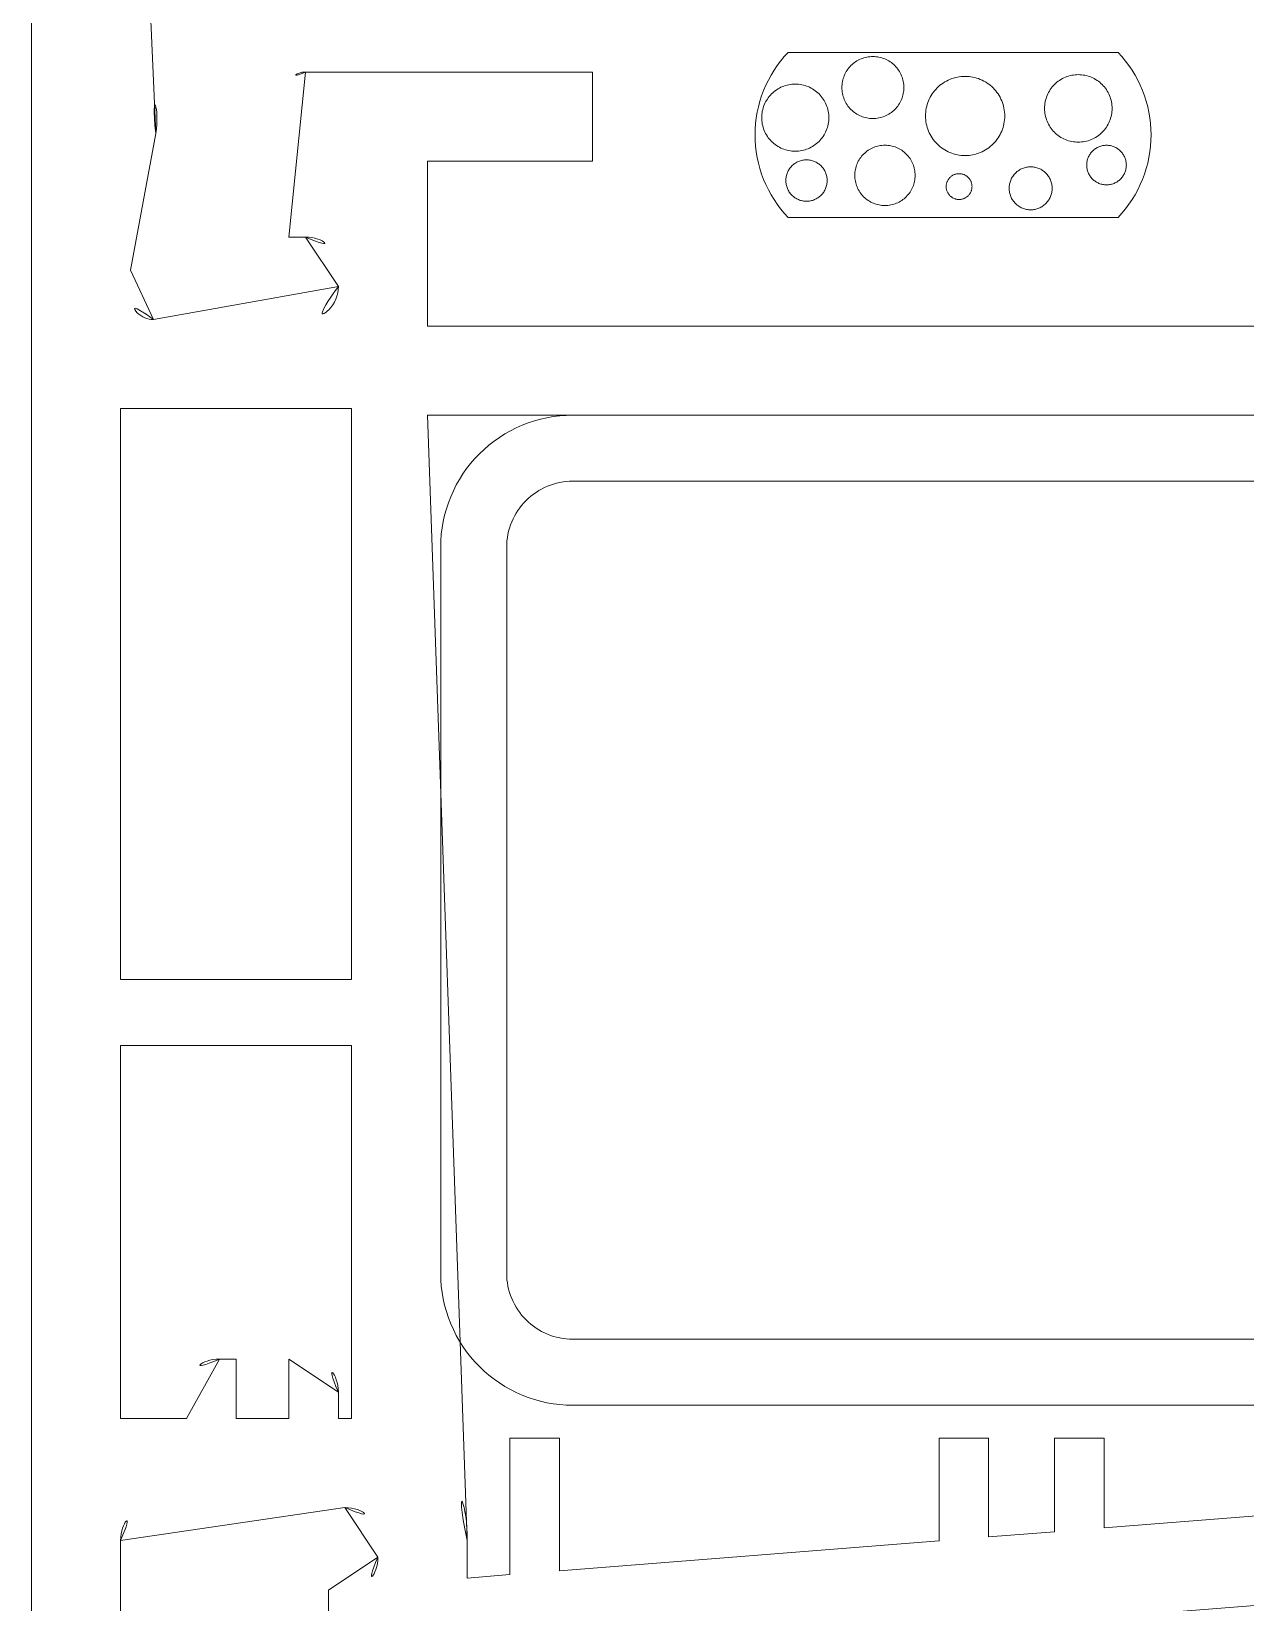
# Model space of a CAD drawing. Header units: metres. Extents: x 1838950 to 1842843, y 5171318 to 5174224.
# Drawn here: x 1841244.85942 to 1841244.89621, y 5171399.40992 to 5171399.45753 of the extents above; entities that cross this region are included whole.
import ezdxf

# ---------------------------------------------------------------- set-up
doc = ezdxf.new("R2010")
doc.units = ezdxf.units.M
doc.header["$LTSCALE"] = 0.0254
doc.layers.add('00 CHAZAL Coupe A.5', color=7, linetype='Continuous', lineweight=18)

# ---------------------------------------------------------------- blocks, each defined once
blk = doc.blocks.new('Groupe-1951-1')
at = {"layer": '00 CHAZAL Coupe A.5', "color": 7, "linetype": 'Continuous', "lineweight": 5, "flags": 128}
for points in [[(1841244.903424611, 5171399.4485965), (1841244.871424611, 5171399.4485965), (1841244.871424611, 5171399.4535965), (1841244.876424611, 5171399.4535965), (1841244.876424611, 5171399.456296499), (1841244.867724611, 5171399.456296499, 0.414213562373095), (1841244.867224611, 5171399.455796499), (1841244.867224611, 5171399.451296499), (1841244.867724611, 5171399.451296499, -0.414213562373095), (1841244.868724611, 5171399.450296499), (1841244.868724611, 5171399.4497965, -0.414213562373095), (1841244.867724611, 5171399.4487965), (1841244.863124611, 5171399.4487965, -0.4142137618908351), (1841244.862424611, 5171399.449496499), (1841244.862424611, 5171399.450296499), (1841244.863191118, 5171399.454432013, 0.2850016816096851), (1841244.862424611, 5171399.4563965), (1841244.862424611, 5171399.4717965, 0.414213562373095)], [(1841244.859424611, 5171399.468796499), (1841244.859424611, 5171399.405796499, 0.414213562373095), (1841244.860424611, 5171399.404796499), (1841244.864424611, 5171399.404796499), (1841244.864424611, 5171399.407496499), (1841244.862124611, 5171399.407496499), (1841244.862124611, 5171399.411796499, -0.414213562373095), (1841244.863124611, 5171399.412796499), (1841244.868924611, 5171399.412796499, -0.414213562373095), (1841244.869924611, 5171399.411796499), (1841244.869924611, 5171399.411296499, -0.414213562373095), (1841244.868924611, 5171399.410296499), (1841244.868424611, 5171399.410296499), (1841244.868424611, 5171399.404796499), (1841244.870924611, 5171399.404796499), (1841244.870662145, 5171399.407796499), (1841244.889098984, 5171399.40924751), (1841244.889424611, 5171399.409573137), (1841244.889702723, 5171399.409295025), (1841244.905846152, 5171399.41056554, -0.4374091770296069)], [(1841244.903592194, 5171399.4130965), (1841244.891924611, 5171399.412178241), (1841244.891924611, 5171399.414896499), (1841244.890424611, 5171399.414896499), (1841244.890424611, 5171399.412060188), (1841244.888424611, 5171399.411902784), (1841244.888424611, 5171399.414896499), (1841244.886924611, 5171399.414896499), (1841244.886924611, 5171399.411784732), (1841244.875424611, 5171399.410879662), (1841244.875424611, 5171399.414896499), (1841244.873924611, 5171399.414896499), (1841244.873924611, 5171399.41076161), (1841244.872624611, 5171399.410659298), (1841244.872624611, 5171399.411296499), (1841244.872624611, 5171399.411796499, 0.2288714514743289), (1841244.871424611, 5171399.414524135), (1841244.871424611, 5171399.4458965), (1841244.907224611, 5171399.4458965)]]:
    blk.add_lwpolyline(points, format="xyb", dxfattribs=at)
at = {"layer": '00 CHAZAL Coupe A.5', "color": 9, "linetype": 'Continuous', "lineweight": 5, "true_color": 0xbbbbbb, "flags": 128}
for points in [[(1841244.882350884, 5171399.456890815), (1841244.892350884, 5171399.456890815), (1841244.892466779, 5171399.456763181), (1841244.892576474, 5171399.456630182), (1841244.892679722, 5171399.456492117), (1841244.892776289, 5171399.456349298), (1841244.892865956, 5171399.456202052), (1841244.89294852, 5171399.456050707), (1841244.893023796, 5171399.455895609), (1841244.893091612, 5171399.455737107), (1841244.893151816, 5171399.455575558), (1841244.89320427, 5171399.455411332), (1841244.893248857, 5171399.455244796), (1841244.893285476, 5171399.45507633), (1841244.893314044, 5171399.454906313), (1841244.893334495, 5171399.454735129), (1841244.893346785, 5171399.454563167), (1841244.893350884, 5171399.454390815), (1841244.893346785, 5171399.454218463), (1841244.893334495, 5171399.454046501), (1841244.893314044, 5171399.453875317), (1841244.893285476, 5171399.453705301), (1841244.893248857, 5171399.453536834), (1841244.89320427, 5171399.453370298), (1841244.893151816, 5171399.453206071), (1841244.893091612, 5171399.453044524), (1841244.893023796, 5171399.452886022), (1841244.89294852, 5171399.452730923), (1841244.892865956, 5171399.452579578), (1841244.892776289, 5171399.452432331), (1841244.892679722, 5171399.452289513), (1841244.892576474, 5171399.452151449), (1841244.892466779, 5171399.452018449), (1841244.892350884, 5171399.451890815), (1841244.882350884, 5171399.451890815), (1841244.882234989, 5171399.452018449), (1841244.882125294, 5171399.452151449), (1841244.882022046, 5171399.452289513), (1841244.88192548, 5171399.452432331), (1841244.881835813, 5171399.452579578), (1841244.881753248, 5171399.452730923), (1841244.881677973, 5171399.452886022), (1841244.881610156, 5171399.453044524), (1841244.881549953, 5171399.453206071), (1841244.881497498, 5171399.453370298), (1841244.881452911, 5171399.453536834), (1841244.881416292, 5171399.453705301), (1841244.881387725, 5171399.453875317), (1841244.881367273, 5171399.454046501), (1841244.881354984, 5171399.454218463), (1841244.881350884, 5171399.454390815), (1841244.881354984, 5171399.454563167), (1841244.881367273, 5171399.454735129), (1841244.881387725, 5171399.454906313), (1841244.881416292, 5171399.45507633), (1841244.881452911, 5171399.455244796), (1841244.881497498, 5171399.455411332), (1841244.881549953, 5171399.455575558), (1841244.881610156, 5171399.455737107), (1841244.881677973, 5171399.455895609), (1841244.881753248, 5171399.456050707), (1841244.881835813, 5171399.456202052), (1841244.88192548, 5171399.456349298), (1841244.882022046, 5171399.456492117), (1841244.882125294, 5171399.456630182), (1841244.882234989, 5171399.456763181), (1841244.882350884, 5171399.456890815)], [(1841244.885859944, 5171399.455826489), (1841244.885858812, 5171399.455872596), (1841244.885855419, 5171399.455918591), (1841244.885849774, 5171399.455964366), (1841244.885841889, 5171399.456009808), (1841244.885831784, 5171399.456054808), (1841244.885819483, 5171399.456099259), (1841244.885805015, 5171399.456143051), (1841244.885788417, 5171399.456186082), (1841244.885769726, 5171399.456228246), (1841244.88574899, 5171399.456269441), (1841244.885726257, 5171399.456309571), (1841244.885701583, 5171399.456348537), (1841244.885675026, 5171399.456386245), (1841244.885646651, 5171399.456422604), (1841244.885616526, 5171399.456457526), (1841244.885584724, 5171399.456490929), (1841244.885551321, 5171399.456522732), (1841244.885516398, 5171399.456552857), (1841244.885480039, 5171399.456581232), (1841244.885442331, 5171399.456607788), (1841244.885403365, 5171399.456632463), (1841244.885363236, 5171399.456655196), (1841244.88532204, 5171399.456675932), (1841244.885279876, 5171399.456694622), (1841244.885236846, 5171399.456711221), (1841244.885193052, 5171399.456725688), (1841244.885148602, 5171399.45673799), (1841244.885103602, 5171399.456748094), (1841244.88505816, 5171399.45675598), (1841244.885012386, 5171399.456761626), (1841244.88496639, 5171399.456765017), (1841244.884920283, 5171399.45676615), (1841244.884874176, 5171399.456765017), (1841244.88482818, 5171399.456761626), (1841244.884782406, 5171399.45675598), (1841244.884736964, 5171399.456748094), (1841244.884691964, 5171399.45673799), (1841244.884647514, 5171399.456725688), (1841244.884603721, 5171399.456711221), (1841244.884560691, 5171399.456694622), (1841244.884518526, 5171399.456675932), (1841244.88447733, 5171399.456655196), (1841244.884437201, 5171399.456632463), (1841244.884398236, 5171399.456607788), (1841244.884360528, 5171399.456581232), (1841244.884324169, 5171399.456552857), (1841244.884289246, 5171399.456522732), (1841244.884255843, 5171399.456490929), (1841244.88422404, 5171399.456457526), (1841244.884193916, 5171399.456422604), (1841244.884165541, 5171399.456386245), (1841244.884138984, 5171399.456348537), (1841244.884114309, 5171399.456309571), (1841244.884091576, 5171399.456269441), (1841244.88407084, 5171399.456228246), (1841244.88405215, 5171399.456186082), (1841244.884035551, 5171399.456143051), (1841244.884021084, 5171399.456099259), (1841244.884008783, 5171399.456054808), (1841244.883998678, 5171399.456009808), (1841244.883990793, 5171399.455964366), (1841244.883985147, 5171399.455918591), (1841244.883981754, 5171399.455872596), (1841244.883980623, 5171399.455826489), (1841244.883981754, 5171399.455780382), (1841244.883985147, 5171399.455734386), (1841244.883990793, 5171399.455688612), (1841244.883998678, 5171399.455643171), (1841244.884008783, 5171399.45559817), (1841244.884021084, 5171399.45555372), (1841244.884035551, 5171399.455509927), (1841244.88405215, 5171399.455466896), (1841244.88407084, 5171399.455424733), (1841244.884091576, 5171399.455383536), (1841244.884114309, 5171399.455343407), (1841244.884138984, 5171399.455304441), (1841244.884165541, 5171399.455266735), (1841244.884193916, 5171399.455230374), (1841244.88422404, 5171399.455195452), (1841244.884255843, 5171399.455162048), (1841244.884289246, 5171399.455130246), (1841244.884324169, 5171399.455100122), (1841244.884360528, 5171399.455071746), (1841244.884398236, 5171399.45504519), (1841244.884437201, 5171399.455020515), (1841244.88447733, 5171399.454997782), (1841244.884518526, 5171399.454977046), (1841244.884560691, 5171399.454958356), (1841244.884603721, 5171399.454941757), (1841244.884647514, 5171399.45492729), (1841244.884691964, 5171399.454914989), (1841244.884736964, 5171399.454904883), (1841244.884782406, 5171399.454896999), (1841244.88482818, 5171399.454891353), (1841244.884874176, 5171399.45488796), (1841244.884920283, 5171399.454886829), (1841244.88496639, 5171399.45488796), (1841244.885012386, 5171399.454891353), (1841244.88505816, 5171399.454896999), (1841244.885103602, 5171399.454904883), (1841244.885148602, 5171399.454914989), (1841244.885193052, 5171399.45492729), (1841244.885236846, 5171399.454941757), (1841244.885279876, 5171399.454958356), (1841244.88532204, 5171399.454977046), (1841244.885363236, 5171399.454997782), (1841244.885403365, 5171399.455020515), (1841244.885442331, 5171399.45504519), (1841244.885480039, 5171399.455071746), (1841244.885516398, 5171399.455100122), (1841244.885551321, 5171399.455130246), (1841244.885584724, 5171399.455162048), (1841244.885616526, 5171399.455195452), (1841244.885646651, 5171399.455230374), (1841244.885675026, 5171399.455266735), (1841244.885701583, 5171399.455304441), (1841244.885726257, 5171399.455343407), (1841244.88574899, 5171399.455383536), (1841244.885769726, 5171399.455424733), (1841244.885788417, 5171399.455466896), (1841244.885805015, 5171399.455509927), (1841244.885819483, 5171399.45555372), (1841244.885831784, 5171399.45559817), (1841244.885841889, 5171399.455643171), (1841244.885849774, 5171399.455688612), (1841244.885855419, 5171399.455734386), (1841244.885858812, 5171399.455780382), (1841244.885859944, 5171399.455826489)], [(1841244.88891632, 5171399.45496512), (1841244.888914874, 5171399.455024036), (1841244.888910539, 5171399.455082809), (1841244.888903324, 5171399.455141298), (1841244.888893249, 5171399.455199364), (1841244.888880337, 5171399.455256864), (1841244.888864618, 5171399.455313662), (1841244.888846132, 5171399.455369622), (1841244.888824922, 5171399.455424605), (1841244.888801041, 5171399.455478482), (1841244.888774544, 5171399.455531123), (1841244.888745496, 5171399.455582399), (1841244.888713967, 5171399.455632189), (1841244.888680032, 5171399.455680372), (1841244.888643775, 5171399.455726831), (1841244.888605282, 5171399.455771456), (1841244.888564645, 5171399.455814138), (1841244.888521963, 5171399.455854775), (1841244.888477338, 5171399.455893269), (1841244.888430879, 5171399.455929525), (1841244.888382696, 5171399.45596346), (1841244.888332906, 5171399.45599499), (1841244.88828163, 5171399.456024038), (1841244.888228989, 5171399.456050534), (1841244.888175112, 5171399.456074416), (1841244.888120128, 5171399.456095626), (1841244.888064169, 5171399.456114111), (1841244.888007371, 5171399.45612983), (1841244.88794987, 5171399.456142742), (1841244.887891805, 5171399.456152818), (1841244.887833315, 5171399.456160031), (1841244.887774542, 5171399.456164367), (1841244.887715627, 5171399.456165814), (1841244.887656711, 5171399.456164367), (1841244.887597938, 5171399.456160031), (1841244.887539448, 5171399.456152818), (1841244.887481383, 5171399.456142742), (1841244.887423882, 5171399.45612983), (1841244.887367084, 5171399.456114111), (1841244.887311125, 5171399.456095626), (1841244.887256141, 5171399.456074416), (1841244.887202264, 5171399.456050534), (1841244.887149624, 5171399.456024038), (1841244.887098347, 5171399.45599499), (1841244.887048557, 5171399.45596346), (1841244.887000374, 5171399.455929525), (1841244.886953915, 5171399.455893269), (1841244.88690929, 5171399.455854775), (1841244.886866608, 5171399.455814138), (1841244.886825972, 5171399.455771456), (1841244.886787478, 5171399.455726831), (1841244.886751221, 5171399.455680372), (1841244.886717287, 5171399.455632189), (1841244.886685758, 5171399.455582399), (1841244.88665671, 5171399.455531123), (1841244.886630213, 5171399.455478482), (1841244.886606331, 5171399.455424605), (1841244.886585121, 5171399.455369622), (1841244.886566635, 5171399.455313662), (1841244.886550916, 5171399.455256864), (1841244.886538004, 5171399.455199364), (1841244.886527929, 5171399.455141298), (1841244.886520715, 5171399.455082809), (1841244.88651638, 5171399.455024036), (1841244.886514933, 5171399.45496512), (1841244.88651638, 5171399.454906204), (1841244.886520715, 5171399.454847431), (1841244.886527929, 5171399.454788941), (1841244.886538004, 5171399.454730876), (1841244.886550916, 5171399.454673375), (1841244.886566635, 5171399.454616577), (1841244.886585121, 5171399.454560619), (1841244.886606331, 5171399.454505634), (1841244.886630213, 5171399.454451757), (1841244.88665671, 5171399.454399116), (1841244.886685758, 5171399.454347841), (1841244.886717287, 5171399.45429805), (1841244.886751221, 5171399.454249867), (1841244.886787478, 5171399.454203408), (1841244.886825972, 5171399.454158784), (1841244.886866608, 5171399.454116101), (1841244.88690929, 5171399.454075465), (1841244.886953915, 5171399.454036972), (1841244.887000374, 5171399.454000714), (1841244.887048557, 5171399.45396678), (1841244.887098347, 5171399.453935252), (1841244.887149624, 5171399.453906204), (1841244.887202264, 5171399.453879706), (1841244.887256141, 5171399.453855824), (1841244.887311125, 5171399.453834614), (1841244.887367084, 5171399.453816128), (1841244.887423882, 5171399.453800409), (1841244.887481383, 5171399.453787497), (1841244.887539448, 5171399.453777422), (1841244.887597938, 5171399.453770208), (1841244.887656711, 5171399.453765873), (1841244.887715627, 5171399.453764427), (1841244.887774542, 5171399.453765873), (1841244.887833315, 5171399.453770208), (1841244.887891805, 5171399.453777422), (1841244.88794987, 5171399.453787497), (1841244.888007371, 5171399.453800409), (1841244.888064169, 5171399.453816128), (1841244.888120128, 5171399.453834614), (1841244.888175112, 5171399.453855824), (1841244.888228989, 5171399.453879706), (1841244.88828163, 5171399.453906204), (1841244.888332906, 5171399.453935252), (1841244.888382696, 5171399.45396678), (1841244.888430879, 5171399.454000714), (1841244.888477338, 5171399.454036972), (1841244.888521963, 5171399.454075465), (1841244.888564645, 5171399.454116101), (1841244.888605282, 5171399.454158784), (1841244.888643775, 5171399.454203408), (1841244.888680032, 5171399.454249867), (1841244.888713967, 5171399.45429805), (1841244.888745496, 5171399.454347841), (1841244.888774544, 5171399.454399116), (1841244.888801041, 5171399.454451757), (1841244.888824922, 5171399.454505634), (1841244.888846132, 5171399.454560619), (1841244.888864618, 5171399.454616577), (1841244.888880337, 5171399.454673375), (1841244.888893249, 5171399.454730876), (1841244.888903324, 5171399.454788941), (1841244.888910539, 5171399.454847431), (1841244.888914874, 5171399.454906204), (1841244.88891632, 5171399.45496512)], [(1841244.892167913, 5171399.455194212), (1841244.892166681, 5171399.455244389), (1841244.892162988, 5171399.455294446), (1841244.892156844, 5171399.455344261), (1841244.892148264, 5171399.455393713), (1841244.892137267, 5171399.455442685), (1841244.89212388, 5171399.455491059), (1841244.892108135, 5171399.455538717), (1841244.892090072, 5171399.455585546), (1841244.892069732, 5171399.455631431), (1841244.892047165, 5171399.455676265), (1841244.892022426, 5171399.455719936), (1841244.891995573, 5171399.455762341), (1841244.891966672, 5171399.455803377), (1841244.891935793, 5171399.455842945), (1841244.891903009, 5171399.455880951), (1841244.891868399, 5171399.455917303), (1841244.891832048, 5171399.455951911), (1841244.891794043, 5171399.455984696), (1841244.891754474, 5171399.456015575), (1841244.891713438, 5171399.456044476), (1841244.891671033, 5171399.456071328), (1841244.891627362, 5171399.456096067), (1841244.89158253, 5171399.456118634), (1841244.891536643, 5171399.456138974), (1841244.891489815, 5171399.456157038), (1841244.891442157, 5171399.456172782), (1841244.891393783, 5171399.456186169), (1841244.89134481, 5171399.456197166), (1841244.891295358, 5171399.456205747), (1841244.891245543, 5171399.456211891), (1841244.891195487, 5171399.456215583), (1841244.891145311, 5171399.456216815), (1841244.891095134, 5171399.456215583), (1841244.891045078, 5171399.456211891), (1841244.890995264, 5171399.456205747), (1841244.890945811, 5171399.456197166), (1841244.890896839, 5171399.456186169), (1841244.890848465, 5171399.456172782), (1841244.890800807, 5171399.456157038), (1841244.890753978, 5171399.456138974), (1841244.890708092, 5171399.456118634), (1841244.89066326, 5171399.456096067), (1841244.890619588, 5171399.456071328), (1841244.890577184, 5171399.456044476), (1841244.890536148, 5171399.456015575), (1841244.890496579, 5171399.455984696), (1841244.890458574, 5171399.455951911), (1841244.890422222, 5171399.455917303), (1841244.890387613, 5171399.455880951), (1841244.890354829, 5171399.455842945), (1841244.890323949, 5171399.455803377), (1841244.890295048, 5171399.455762341), (1841244.890268196, 5171399.455719936), (1841244.890243457, 5171399.455676265), (1841244.89022089, 5171399.455631431), (1841244.89020055, 5171399.455585546), (1841244.890182486, 5171399.455538717), (1841244.890166742, 5171399.455491059), (1841244.890153355, 5171399.455442685), (1841244.890142358, 5171399.455393713), (1841244.890133777, 5171399.455344261), (1841244.890127633, 5171399.455294446), (1841244.890123941, 5171399.455244389), (1841244.890122709, 5171399.455194212), (1841244.890123941, 5171399.455144037), (1841244.890127633, 5171399.455093981), (1841244.890133777, 5171399.455044166), (1841244.890142358, 5171399.454994714), (1841244.890153355, 5171399.454945741), (1841244.890166742, 5171399.454897367), (1841244.890182486, 5171399.45484971), (1841244.89020055, 5171399.45480288), (1841244.89022089, 5171399.454756994), (1841244.890243457, 5171399.454712162), (1841244.890268196, 5171399.45466849), (1841244.890295048, 5171399.454626086), (1841244.890323949, 5171399.454585049), (1841244.890354829, 5171399.454545482), (1841244.890387613, 5171399.454507476), (1841244.890422222, 5171399.454471124), (1841244.890458574, 5171399.454436515), (1841244.890496579, 5171399.454403731), (1841244.890536148, 5171399.454372851), (1841244.890577184, 5171399.454343951), (1841244.890619588, 5171399.454317098), (1841244.89066326, 5171399.45429236), (1841244.890708092, 5171399.454269793), (1841244.890753978, 5171399.454249453), (1841244.890800807, 5171399.454231389), (1841244.890848465, 5171399.454215644), (1841244.890896839, 5171399.454202257), (1841244.890945811, 5171399.45419126), (1841244.890995264, 5171399.454182679), (1841244.891045078, 5171399.454176536), (1841244.891095134, 5171399.454172843), (1841244.891145311, 5171399.454171612), (1841244.891195487, 5171399.454172843), (1841244.891245543, 5171399.454176536), (1841244.891295358, 5171399.454182679), (1841244.89134481, 5171399.45419126), (1841244.891393783, 5171399.454202257), (1841244.891442157, 5171399.454215644), (1841244.891489815, 5171399.454231389), (1841244.891536643, 5171399.454249453), (1841244.89158253, 5171399.454269793), (1841244.891627362, 5171399.45429236), (1841244.891671033, 5171399.454317098), (1841244.891713438, 5171399.454343951), (1841244.891754474, 5171399.454372851), (1841244.891794043, 5171399.454403731), (1841244.891832048, 5171399.454436515), (1841244.891868399, 5171399.454471124), (1841244.891903009, 5171399.454507476), (1841244.891935793, 5171399.454545482), (1841244.891966672, 5171399.454585049), (1841244.891995573, 5171399.454626086), (1841244.892022426, 5171399.45466849), (1841244.892047165, 5171399.454712162), (1841244.892069732, 5171399.454756994), (1841244.892090072, 5171399.45480288), (1841244.892108135, 5171399.45484971), (1841244.89212388, 5171399.454897367), (1841244.892137267, 5171399.454945741), (1841244.892148264, 5171399.454994714), (1841244.892156844, 5171399.455044166), (1841244.892162988, 5171399.455093981), (1841244.892166681, 5171399.455144037), (1841244.892167913, 5171399.455194212)], [(1841244.883587072, 5171399.454912926), (1841244.883585846, 5171399.454962876), (1841244.88358217, 5171399.455012704), (1841244.883576054, 5171399.455062293), (1841244.883567512, 5171399.455111521), (1841244.883556564, 5171399.455160272), (1841244.883543238, 5171399.455208427), (1841244.883527565, 5171399.45525587), (1841244.883509583, 5171399.455302486), (1841244.883489335, 5171399.455348165), (1841244.883466871, 5171399.455392795), (1841244.883442243, 5171399.455436268), (1841244.883415512, 5171399.45547848), (1841244.883386742, 5171399.455519331), (1841244.883356003, 5171399.455558721), (1841244.883323367, 5171399.455596554), (1841244.883288914, 5171399.455632741), (1841244.883252728, 5171399.455667193), (1841244.883214894, 5171399.455699829), (1841244.883175505, 5171399.455730569), (1841244.883134654, 5171399.455759338), (1841244.883092442, 5171399.45578607), (1841244.883048968, 5171399.455810698), (1841244.883004338, 5171399.455833161), (1841244.88295866, 5171399.45585341), (1841244.882912044, 5171399.455871391), (1841244.882864601, 5171399.455887065), (1841244.882816446, 5171399.455900391), (1841244.882767696, 5171399.455911337), (1841244.882718467, 5171399.455919879), (1841244.882668878, 5171399.455925995), (1841244.882619049, 5171399.455929672), (1841244.882569099, 5171399.455930898), (1841244.882519149, 5171399.455929672), (1841244.88246932, 5171399.455925995), (1841244.882419732, 5171399.455919879), (1841244.882370502, 5171399.455911337), (1841244.882321752, 5171399.455900391), (1841244.882273597, 5171399.455887065), (1841244.882226155, 5171399.455871391), (1841244.882179538, 5171399.45585341), (1841244.88213386, 5171399.455833161), (1841244.88208923, 5171399.455810698), (1841244.882045757, 5171399.45578607), (1841244.882003544, 5171399.455759338), (1841244.881962694, 5171399.455730569), (1841244.881923304, 5171399.455699829), (1841244.88188547, 5171399.455667193), (1841244.881849284, 5171399.455632741), (1841244.881814831, 5171399.455596554), (1841244.881782196, 5171399.455558721), (1841244.881751456, 5171399.455519331), (1841244.881722686, 5171399.45547848), (1841244.881695955, 5171399.455436268), (1841244.881671327, 5171399.455392795), (1841244.881648863, 5171399.455348165), (1841244.881628615, 5171399.455302486), (1841244.881610633, 5171399.45525587), (1841244.88159496, 5171399.455208427), (1841244.881581634, 5171399.455160272), (1841244.881570687, 5171399.455111521), (1841244.881562144, 5171399.455062293), (1841244.881556028, 5171399.455012704), (1841244.881552353, 5171399.454962876), (1841244.881551126, 5171399.454912926), (1841244.881552353, 5171399.454862976), (1841244.881556028, 5171399.454813147), (1841244.881562144, 5171399.454763558), (1841244.881570687, 5171399.454714329), (1841244.881581634, 5171399.454665578), (1841244.88159496, 5171399.454617424), (1841244.881610633, 5171399.454569981), (1841244.881628615, 5171399.454523364), (1841244.881648863, 5171399.454477686), (1841244.881671327, 5171399.454433057), (1841244.881695955, 5171399.454389582), (1841244.881722686, 5171399.45434737), (1841244.881751456, 5171399.45430652), (1841244.881782196, 5171399.454267131), (1841244.881814831, 5171399.454229297), (1841244.881849284, 5171399.454193111), (1841244.88188547, 5171399.454158657), (1841244.881923304, 5171399.454126023), (1841244.881962694, 5171399.454095283), (1841244.882003544, 5171399.454066512), (1841244.882045757, 5171399.454039781), (1841244.88208923, 5171399.454015153), (1841244.88213386, 5171399.453992689), (1841244.882179538, 5171399.453972442), (1841244.882226155, 5171399.453954459), (1841244.882273597, 5171399.453938787), (1841244.882321752, 5171399.45392546), (1841244.882370502, 5171399.453914513), (1841244.882419732, 5171399.453905971), (1841244.88246932, 5171399.453899855), (1841244.882519149, 5171399.453896179), (1841244.882569099, 5171399.453894952), (1841244.882619049, 5171399.453896179), (1841244.882668878, 5171399.453899855), (1841244.882718467, 5171399.453905971), (1841244.882767696, 5171399.453914513), (1841244.882816446, 5171399.45392546), (1841244.882864601, 5171399.453938787), (1841244.882912044, 5171399.453954459), (1841244.88295866, 5171399.453972442), (1841244.883004338, 5171399.453992689), (1841244.883048968, 5171399.454015153), (1841244.883092442, 5171399.454039781), (1841244.883134654, 5171399.454066512), (1841244.883175505, 5171399.454095283), (1841244.883214894, 5171399.454126023), (1841244.883252728, 5171399.454158657), (1841244.883288914, 5171399.454193111), (1841244.883323367, 5171399.454229297), (1841244.883356003, 5171399.454267131), (1841244.883386742, 5171399.45430652), (1841244.883415512, 5171399.45434737), (1841244.883442243, 5171399.454389582), (1841244.883466871, 5171399.454433057), (1841244.883489335, 5171399.454477686), (1841244.883509583, 5171399.454523364), (1841244.883527565, 5171399.454569981), (1841244.883543238, 5171399.454617424), (1841244.883556564, 5171399.454665578), (1841244.883567512, 5171399.454714329), (1841244.883576054, 5171399.454763558), (1841244.88358217, 5171399.454813147), (1841244.883585846, 5171399.454862976), (1841244.883587072, 5171399.454912926)], [(1841244.884371678, 5171399.45316409), (1841244.88437278, 5171399.453119225), (1841244.884376081, 5171399.453074466), (1841244.884381575, 5171399.453029925), (1841244.884389248, 5171399.452985708), (1841244.88439908, 5171399.45294192), (1841244.88441105, 5171399.452898666), (1841244.884425128, 5171399.452856053), (1841244.88444128, 5171399.45281418), (1841244.884459466, 5171399.452773151), (1841244.884479644, 5171399.452733065), (1841244.884501765, 5171399.452694017), (1841244.884525775, 5171399.452656101), (1841244.884551617, 5171399.452619407), (1841244.884579228, 5171399.452584027), (1841244.884608542, 5171399.452550045), (1841244.884639488, 5171399.452517542), (1841244.884671991, 5171399.452486596), (1841244.884705974, 5171399.452457282), (1841244.884741354, 5171399.452429671), (1841244.884778046, 5171399.452403829), (1841244.884815962, 5171399.452379819), (1841244.884855011, 5171399.452357698), (1841244.884895098, 5171399.45233752), (1841244.884936126, 5171399.452319334), (1841244.884977998, 5171399.452303181), (1841244.885020612, 5171399.452289104), (1841244.885063865, 5171399.452277135), (1841244.885107654, 5171399.452267301), (1841244.885151872, 5171399.452259629), (1841244.885196413, 5171399.452254135), (1841244.88524117, 5171399.452250834), (1841244.885286036, 5171399.452249732), (1841244.885330901, 5171399.452250834), (1841244.885375659, 5171399.452254135), (1841244.8854202, 5171399.452259629), (1841244.885464418, 5171399.452267301), (1841244.885508207, 5171399.452277135), (1841244.88555146, 5171399.452289104), (1841244.885594073, 5171399.452303181), (1841244.885635945, 5171399.452319334), (1841244.885676974, 5171399.45233752), (1841244.885717061, 5171399.452357698), (1841244.885756109, 5171399.452379819), (1841244.885794026, 5171399.452403829), (1841244.885830718, 5171399.452429671), (1841244.885866098, 5171399.452457282), (1841244.885900081, 5171399.452486596), (1841244.885932584, 5171399.452517542), (1841244.88596353, 5171399.452550045), (1841244.885992844, 5171399.452584027), (1841244.886020455, 5171399.452619407), (1841244.886046296, 5171399.452656101), (1841244.886070306, 5171399.452694017), (1841244.886092427, 5171399.452733065), (1841244.886112605, 5171399.452773151), (1841244.886130792, 5171399.45281418), (1841244.886146944, 5171399.452856053), (1841244.886161021, 5171399.452898666), (1841244.886172991, 5171399.45294192), (1841244.886182824, 5171399.452985708), (1841244.886190497, 5171399.453029925), (1841244.88619599, 5171399.453074466), (1841244.886199292, 5171399.453119225), (1841244.886200394, 5171399.45316409), (1841244.886199292, 5171399.453208955), (1841244.88619599, 5171399.453253713), (1841244.886190497, 5171399.453298254), (1841244.886182824, 5171399.453342472), (1841244.886172991, 5171399.453386261), (1841244.886161021, 5171399.453429514), (1841244.886146944, 5171399.453472128), (1841244.886130792, 5171399.453513999), (1841244.886112605, 5171399.453555028), (1841244.886092427, 5171399.453595115), (1841244.886070306, 5171399.453634164), (1841244.886046296, 5171399.45367208), (1841244.886020455, 5171399.453708772), (1841244.885992844, 5171399.453744152), (1841244.88596353, 5171399.453778135), (1841244.885932584, 5171399.453810639), (1841244.885900081, 5171399.453841584), (1841244.885866098, 5171399.453870897), (1841244.885830718, 5171399.453898509), (1841244.885794026, 5171399.45392435), (1841244.885756109, 5171399.453948361), (1841244.885717061, 5171399.453970481), (1841244.885676974, 5171399.453990659), (1841244.885635945, 5171399.454008847), (1841244.885594073, 5171399.454024998), (1841244.88555146, 5171399.454039075), (1841244.885508207, 5171399.454051046), (1841244.885464418, 5171399.454060878), (1841244.8854202, 5171399.454068551), (1841244.885375659, 5171399.454074044), (1841244.885330901, 5171399.454077346), (1841244.885286036, 5171399.454078447), (1841244.88524117, 5171399.454077346), (1841244.885196413, 5171399.454074044), (1841244.885151872, 5171399.454068551), (1841244.885107654, 5171399.454060878), (1841244.885063865, 5171399.454051046), (1841244.885020612, 5171399.454039075), (1841244.884977998, 5171399.454024998), (1841244.884936126, 5171399.454008847), (1841244.884895098, 5171399.453990659), (1841244.884855011, 5171399.453970481), (1841244.884815962, 5171399.453948361), (1841244.884778046, 5171399.45392435), (1841244.884741354, 5171399.453898509), (1841244.884705974, 5171399.453870897), (1841244.884671991, 5171399.453841584), (1841244.884639488, 5171399.453810639), (1841244.884608542, 5171399.453778135), (1841244.884579228, 5171399.453744152), (1841244.884551617, 5171399.453708772), (1841244.884525775, 5171399.45367208), (1841244.884501765, 5171399.453634164), (1841244.884479644, 5171399.453595115), (1841244.884459466, 5171399.453555028), (1841244.88444128, 5171399.453513999), (1841244.884425128, 5171399.453472128), (1841244.88441105, 5171399.453429514), (1841244.88439908, 5171399.453386261), (1841244.884389248, 5171399.453342472), (1841244.884381575, 5171399.453298254), (1841244.884376081, 5171399.453253713), (1841244.88437278, 5171399.453208955), (1841244.884371678, 5171399.45316409)], [(1841244.891399683, 5171399.453477317), (1841244.891400406, 5171399.45344786), (1841244.891402574, 5171399.453418473), (1841244.891406181, 5171399.453389229), (1841244.891411218, 5171399.453360197), (1841244.891417674, 5171399.453331446), (1841244.891425533, 5171399.453303048), (1841244.891434776, 5171399.45327507), (1841244.891445381, 5171399.453247578), (1841244.891457322, 5171399.45322064), (1841244.89147057, 5171399.453194319), (1841244.891485094, 5171399.453168682), (1841244.891500858, 5171399.453143788), (1841244.891517825, 5171399.453119697), (1841244.891535953, 5171399.453096467), (1841244.891555199, 5171399.453074155), (1841244.891575517, 5171399.453052814), (1841244.891596858, 5171399.453032496), (1841244.89161917, 5171399.453013251), (1841244.891642399, 5171399.452995122), (1841244.89166649, 5171399.452978156), (1841244.891691385, 5171399.452962391), (1841244.891717023, 5171399.452947867), (1841244.891743343, 5171399.452934619), (1841244.891770281, 5171399.452922678), (1841244.891797772, 5171399.452912074), (1841244.891825751, 5171399.45290283), (1841244.89185415, 5171399.452894972), (1841244.8918829, 5171399.452888516), (1841244.891911932, 5171399.452883478), (1841244.891941176, 5171399.452879871), (1841244.891970563, 5171399.452877704), (1841244.89200002, 5171399.452876979), (1841244.892029477, 5171399.452877704), (1841244.892058863, 5171399.452879871), (1841244.892088107, 5171399.452883478), (1841244.892117139, 5171399.452888516), (1841244.89214589, 5171399.452894972), (1841244.892174288, 5171399.45290283), (1841244.892202267, 5171399.452912074), (1841244.892229758, 5171399.452922678), (1841244.892256696, 5171399.452934619), (1841244.892283016, 5171399.452947867), (1841244.892308654, 5171399.452962391), (1841244.892333549, 5171399.452978156), (1841244.89235764, 5171399.452995122), (1841244.892380869, 5171399.453013251), (1841244.892403181, 5171399.453032496), (1841244.892424522, 5171399.453052814), (1841244.892444839, 5171399.453074155), (1841244.892464086, 5171399.453096467), (1841244.892482214, 5171399.453119697), (1841244.892499181, 5171399.453143788), (1841244.892514945, 5171399.453168682), (1841244.892529469, 5171399.453194319), (1841244.892542718, 5171399.45322064), (1841244.892554658, 5171399.453247578), (1841244.892565263, 5171399.45327507), (1841244.892574506, 5171399.453303048), (1841244.892582365, 5171399.453331446), (1841244.892588821, 5171399.453360197), (1841244.892593859, 5171399.453389229), (1841244.892597465, 5171399.453418473), (1841244.892599633, 5171399.45344786), (1841244.892600356, 5171399.453477317), (1841244.892599633, 5171399.453506774), (1841244.892597465, 5171399.45353616), (1841244.892593859, 5171399.453565405), (1841244.892588821, 5171399.453594437), (1841244.892582365, 5171399.453623187), (1841244.892574506, 5171399.453651586), (1841244.892565263, 5171399.453679564), (1841244.892554658, 5171399.453707056), (1841244.892542718, 5171399.453733994), (1841244.892529469, 5171399.453760314), (1841244.892514945, 5171399.453785951), (1841244.892499181, 5171399.453810846), (1841244.892482214, 5171399.453834937), (1841244.892464086, 5171399.453858167), (1841244.892444839, 5171399.453880478), (1841244.892424522, 5171399.453901819), (1841244.892403181, 5171399.453922138), (1841244.892380869, 5171399.453941383), (1841244.89235764, 5171399.453959512), (1841244.892333549, 5171399.453976478), (1841244.892308654, 5171399.453992243), (1841244.892283016, 5171399.454006766), (1841244.892256696, 5171399.454020015), (1841244.892229758, 5171399.454031955), (1841244.892202267, 5171399.45404256), (1841244.892174288, 5171399.454051804), (1841244.89214589, 5171399.454059662), (1841244.892117139, 5171399.454066118), (1841244.892088107, 5171399.454071156), (1841244.892058863, 5171399.454074763), (1841244.892029477, 5171399.45407693), (1841244.89200002, 5171399.454077654), (1841244.891970563, 5171399.45407693), (1841244.891941176, 5171399.454074763), (1841244.891911932, 5171399.454071156), (1841244.8918829, 5171399.454066118), (1841244.89185415, 5171399.454059662), (1841244.891825751, 5171399.454051804), (1841244.891797772, 5171399.45404256), (1841244.891770281, 5171399.454031955), (1841244.891743343, 5171399.454020015), (1841244.891717023, 5171399.454006766), (1841244.891691385, 5171399.453992243), (1841244.89166649, 5171399.453976478), (1841244.891642399, 5171399.453959512), (1841244.89161917, 5171399.453941383), (1841244.891596858, 5171399.453922138), (1841244.891575517, 5171399.453901819), (1841244.891555199, 5171399.453880478), (1841244.891535953, 5171399.453858167), (1841244.891517825, 5171399.453834937), (1841244.891500858, 5171399.453810846), (1841244.891485094, 5171399.453785951), (1841244.89147057, 5171399.453760314), (1841244.891457322, 5171399.453733994), (1841244.891445381, 5171399.453707056), (1841244.891434776, 5171399.453679564), (1841244.891425533, 5171399.453651586), (1841244.891417674, 5171399.453623187), (1841244.891411218, 5171399.453594437), (1841244.891406181, 5171399.453565405), (1841244.891402574, 5171399.45353616), (1841244.891400406, 5171399.453506774), (1841244.891399683, 5171399.453477317)], [(1841244.882282262, 5171399.453007487), (1841244.882283017, 5171399.452976747), (1841244.882285279, 5171399.452946083), (1841244.882289043, 5171399.452915566), (1841244.882294299, 5171399.452885271), (1841244.882301036, 5171399.45285527), (1841244.882309237, 5171399.452825637), (1841244.882318882, 5171399.452796441), (1841244.882329948, 5171399.452767753), (1841244.882342408, 5171399.452739643), (1841244.882356233, 5171399.452712178), (1841244.882371389, 5171399.452685425), (1841244.882387839, 5171399.452659448), (1841244.882405543, 5171399.452634308), (1841244.882424461, 5171399.452610068), (1841244.882444544, 5171399.452586785), (1841244.882465746, 5171399.452564517), (1841244.882488015, 5171399.452543315), (1841244.882511298, 5171399.452523231), (1841244.882535538, 5171399.452504314), (1841244.882560677, 5171399.452486609), (1841244.882586655, 5171399.452470158), (1841244.882613408, 5171399.452455004), (1841244.882640873, 5171399.452441178), (1841244.882668983, 5171399.452428719), (1841244.88269767, 5171399.452417652), (1841244.882726866, 5171399.452408007), (1841244.8827565, 5171399.452399807), (1841244.882786501, 5171399.452393069), (1841244.882816796, 5171399.452387813), (1841244.882847313, 5171399.452384049), (1841244.882877978, 5171399.452381787), (1841244.882908716, 5171399.452381033), (1841244.882939455, 5171399.452381787), (1841244.882970119, 5171399.452384049), (1841244.883000636, 5171399.452387813), (1841244.883030931, 5171399.452393069), (1841244.883060932, 5171399.452399807), (1841244.883090566, 5171399.452408007), (1841244.883119762, 5171399.452417652), (1841244.88314845, 5171399.452428719), (1841244.88317656, 5171399.452441178), (1841244.883204025, 5171399.452455004), (1841244.883230778, 5171399.452470158), (1841244.883256755, 5171399.452486609), (1841244.883281894, 5171399.452504314), (1841244.883306134, 5171399.452523231), (1841244.883329417, 5171399.452543315), (1841244.883351686, 5171399.452564517), (1841244.883372888, 5171399.452586785), (1841244.883392972, 5171399.452610068), (1841244.883411889, 5171399.452634308), (1841244.883429594, 5171399.452659448), (1841244.883446044, 5171399.452685425), (1841244.883461199, 5171399.452712178), (1841244.883475024, 5171399.452739643), (1841244.883487484, 5171399.452767753), (1841244.88349855, 5171399.452796441), (1841244.883508195, 5171399.452825637), (1841244.883516396, 5171399.45285527), (1841244.883523133, 5171399.452885271), (1841244.88352839, 5171399.452915566), (1841244.883532154, 5171399.452946083), (1841244.883534416, 5171399.452976747), (1841244.88353517, 5171399.453007487), (1841244.883534416, 5171399.453038225), (1841244.883532154, 5171399.45306889), (1841244.88352839, 5171399.453099406), (1841244.883523133, 5171399.453129701), (1841244.883516396, 5171399.453159702), (1841244.883508195, 5171399.453189337), (1841244.88349855, 5171399.453218533), (1841244.883487484, 5171399.45324722), (1841244.883475024, 5171399.45327533), (1841244.883461199, 5171399.453302794), (1841244.883446044, 5171399.453329548), (1841244.883429594, 5171399.453355526), (1841244.883411889, 5171399.453380665), (1841244.883392972, 5171399.453404904), (1841244.883372888, 5171399.453428187), (1841244.883351686, 5171399.453450456), (1841244.883329417, 5171399.453471659), (1841244.883306134, 5171399.453491742), (1841244.883281894, 5171399.453510659), (1841244.883256755, 5171399.453528364), (1841244.883230778, 5171399.453544814), (1841244.883204025, 5171399.45355997), (1841244.88317656, 5171399.453573794), (1841244.88314845, 5171399.453586254), (1841244.883119762, 5171399.45359732), (1841244.883090566, 5171399.453606966), (1841244.883060932, 5171399.453615166), (1841244.883030931, 5171399.453621903), (1841244.883000636, 5171399.45362716), (1841244.882970119, 5171399.453630924), (1841244.882939455, 5171399.453633186), (1841244.882908716, 5171399.453633941), (1841244.882877978, 5171399.453633186), (1841244.882847313, 5171399.453630924), (1841244.882816796, 5171399.45362716), (1841244.882786501, 5171399.453621903), (1841244.8827565, 5171399.453615166), (1841244.882726866, 5171399.453606966), (1841244.88269767, 5171399.45359732), (1841244.882668983, 5171399.453586254), (1841244.882640873, 5171399.453573794), (1841244.882613408, 5171399.45355997), (1841244.882586655, 5171399.453544814), (1841244.882560677, 5171399.453528364), (1841244.882535538, 5171399.453510659), (1841244.882511298, 5171399.453491742), (1841244.882488015, 5171399.453471659), (1841244.882465746, 5171399.453450456), (1841244.882444544, 5171399.453428187), (1841244.882424461, 5171399.453404904), (1841244.882405543, 5171399.453380665), (1841244.882387839, 5171399.453355526), (1841244.882371389, 5171399.453329548), (1841244.882356233, 5171399.453302794), (1841244.882342408, 5171399.45327533), (1841244.882329948, 5171399.45324722), (1841244.882318882, 5171399.453218533), (1841244.882309237, 5171399.453189337), (1841244.882301036, 5171399.453159702), (1841244.882294299, 5171399.453129701), (1841244.882289043, 5171399.453099406), (1841244.882285279, 5171399.45306889), (1841244.882283017, 5171399.453038225), (1841244.882282262, 5171399.453007487)], [(1841244.887141208, 5171399.452824765), (1841244.887141679, 5171399.452805554), (1841244.887143093, 5171399.452786391), (1841244.887145445, 5171399.452767318), (1841244.88714873, 5171399.452748384), (1841244.887152941, 5171399.452729634), (1841244.887158066, 5171399.452711114), (1841244.887164094, 5171399.452692867), (1841244.88717101, 5171399.452674938), (1841244.887178798, 5171399.45265737), (1841244.887187438, 5171399.452640206), (1841244.887196909, 5171399.452623485), (1841244.88720719, 5171399.452607249), (1841244.887218256, 5171399.452591538), (1841244.887230078, 5171399.45257639), (1841244.88724263, 5171399.452561839), (1841244.887255881, 5171399.45254792), (1841244.887269798, 5171399.45253467), (1841244.887284349, 5171399.452522118), (1841244.887299499, 5171399.452510295), (1841244.88731521, 5171399.452499229), (1841244.887331445, 5171399.452488949), (1841244.887348166, 5171399.452479477), (1841244.88736533, 5171399.452470836), (1841244.887382898, 5171399.452463049), (1841244.887400828, 5171399.452456133), (1841244.887419074, 5171399.452450106), (1841244.887437595, 5171399.452444981), (1841244.887456345, 5171399.45244077), (1841244.887475278, 5171399.452437485), (1841244.887494351, 5171399.452435132), (1841244.887513515, 5171399.452433718), (1841244.887532726, 5171399.452433247), (1841244.887551937, 5171399.452433718), (1841244.887571102, 5171399.452435132), (1841244.887590174, 5171399.452437485), (1841244.887609108, 5171399.45244077), (1841244.887627858, 5171399.452444981), (1841244.887646378, 5171399.452450106), (1841244.887664625, 5171399.452456133), (1841244.887682554, 5171399.452463049), (1841244.887700122, 5171399.452470836), (1841244.887717287, 5171399.452479477), (1841244.887734007, 5171399.452488949), (1841244.887750242, 5171399.452499229), (1841244.887765954, 5171399.452510295), (1841244.887781103, 5171399.452522118), (1841244.887795654, 5171399.45253467), (1841244.887809572, 5171399.45254792), (1841244.887822822, 5171399.452561839), (1841244.887835374, 5171399.45257639), (1841244.887847197, 5171399.452591538), (1841244.887858262, 5171399.452607249), (1841244.887868543, 5171399.452623485), (1841244.887878015, 5171399.452640206), (1841244.887886655, 5171399.45265737), (1841244.887894442, 5171399.452674938), (1841244.887901358, 5171399.452692867), (1841244.887907386, 5171399.452711114), (1841244.887912511, 5171399.452729634), (1841244.887916722, 5171399.452748384), (1841244.887920007, 5171399.452767318), (1841244.887922359, 5171399.452786391), (1841244.887923773, 5171399.452805554), (1841244.887924245, 5171399.452824765), (1841244.887923773, 5171399.452843977), (1841244.887922359, 5171399.452863141), (1841244.887920007, 5171399.452882214), (1841244.887916722, 5171399.452901147), (1841244.887912511, 5171399.452919897), (1841244.887907386, 5171399.452938417), (1841244.887901358, 5171399.452956664), (1841244.887894442, 5171399.452974593), (1841244.887886655, 5171399.452992162), (1841244.887878015, 5171399.453009326), (1841244.887868543, 5171399.453026047), (1841244.887858262, 5171399.453042282), (1841244.887847197, 5171399.453057993), (1841244.887835374, 5171399.453073142), (1841244.887822822, 5171399.453087693), (1841244.887809572, 5171399.453101611), (1841244.887795654, 5171399.453114862), (1841244.887781103, 5171399.453127414), (1841244.887765954, 5171399.453139236), (1841244.887750242, 5171399.453150302), (1841244.887734007, 5171399.453160582), (1841244.887717287, 5171399.453170055), (1841244.887700122, 5171399.453178694), (1841244.887682554, 5171399.453186481), (1841244.887664625, 5171399.453193397), (1841244.887646378, 5171399.453199426), (1841244.887627858, 5171399.453204551), (1841244.887609108, 5171399.453208761), (1841244.887590174, 5171399.453212047), (1841244.887571102, 5171399.4532144), (1841244.887551937, 5171399.453215812), (1841244.887532726, 5171399.453216284), (1841244.887513515, 5171399.453215812), (1841244.887494351, 5171399.4532144), (1841244.887475278, 5171399.453212047), (1841244.887456345, 5171399.453208761), (1841244.887437595, 5171399.453204551), (1841244.887419074, 5171399.453199426), (1841244.887400828, 5171399.453193397), (1841244.887382898, 5171399.453186481), (1841244.88736533, 5171399.453178694), (1841244.887348166, 5171399.453170055), (1841244.887331445, 5171399.453160582), (1841244.88731521, 5171399.453150302), (1841244.887299499, 5171399.453139236), (1841244.887284349, 5171399.453127414), (1841244.887269798, 5171399.453114862), (1841244.887255881, 5171399.453101611), (1841244.88724263, 5171399.453087693), (1841244.887230078, 5171399.453073142), (1841244.887218256, 5171399.453057993), (1841244.88720719, 5171399.453042282), (1841244.887196909, 5171399.453026047), (1841244.887187438, 5171399.453009326), (1841244.887178798, 5171399.452992162), (1841244.88717101, 5171399.452974593), (1841244.887164094, 5171399.452956664), (1841244.887158066, 5171399.452938417), (1841244.887152941, 5171399.452919897), (1841244.88714873, 5171399.452901147), (1841244.887145445, 5171399.452882214), (1841244.887143093, 5171399.452863141), (1841244.887141679, 5171399.452843977), (1841244.887141208, 5171399.452824765)], [(1841244.889048507, 5171399.452772572), (1841244.889049293, 5171399.452740552), (1841244.889051649, 5171399.45270861), (1841244.88905557, 5171399.452676822), (1841244.889061046, 5171399.452645265), (1841244.889068063, 5171399.452614015), (1841244.889076606, 5171399.452583146), (1841244.889086653, 5171399.452552733), (1841244.88909818, 5171399.452522851), (1841244.889111159, 5171399.45249357), (1841244.889125559, 5171399.452464961), (1841244.889141347, 5171399.452437093), (1841244.889158481, 5171399.452410033), (1841244.889176924, 5171399.452383847), (1841244.889196629, 5171399.452358597), (1841244.889217549, 5171399.452334345), (1841244.889239635, 5171399.452311148), (1841244.889262832, 5171399.452289063), (1841244.889287084, 5171399.452268142), (1841244.889312334, 5171399.452248437), (1841244.88933852, 5171399.452229994), (1841244.88936558, 5171399.452212859), (1841244.889393448, 5171399.452197073), (1841244.889422057, 5171399.452182672), (1841244.889451338, 5171399.452169693), (1841244.88948122, 5171399.452158166), (1841244.889511633, 5171399.452148119), (1841244.889542501, 5171399.452139576), (1841244.889573752, 5171399.452132558), (1841244.889605309, 5171399.452127083), (1841244.889637097, 5171399.452123162), (1841244.889669039, 5171399.452120806), (1841244.889701058, 5171399.45212002), (1841244.889733077, 5171399.452120806), (1841244.88976502, 5171399.452123162), (1841244.889796807, 5171399.452127083), (1841244.889828365, 5171399.452132558), (1841244.889859615, 5171399.452139576), (1841244.889890484, 5171399.452148119), (1841244.889920896, 5171399.452158166), (1841244.889950779, 5171399.452169693), (1841244.88998006, 5171399.452182672), (1841244.890008669, 5171399.452197073), (1841244.890036536, 5171399.452212859), (1841244.890063596, 5171399.452229994), (1841244.890089782, 5171399.452248437), (1841244.890115032, 5171399.452268142), (1841244.890139285, 5171399.452289063), (1841244.890162481, 5171399.452311148), (1841244.890184567, 5171399.452334345), (1841244.890205487, 5171399.452358597), (1841244.890225192, 5171399.452383847), (1841244.890243635, 5171399.452410033), (1841244.89026077, 5171399.452437093), (1841244.890276557, 5171399.452464961), (1841244.890290957, 5171399.45249357), (1841244.890303937, 5171399.452522851), (1841244.890315464, 5171399.452552733), (1841244.890325511, 5171399.452583146), (1841244.890334053, 5171399.452614015), (1841244.890341071, 5171399.452645265), (1841244.890346546, 5171399.452676822), (1841244.890350467, 5171399.45270861), (1841244.890352823, 5171399.452740552), (1841244.890353609, 5171399.452772572), (1841244.890352823, 5171399.452804591), (1841244.890350467, 5171399.452836532), (1841244.890346546, 5171399.45286832), (1841244.890341071, 5171399.452899878), (1841244.890334053, 5171399.452931128), (1841244.890325511, 5171399.452961997), (1841244.890315464, 5171399.452992409), (1841244.890303937, 5171399.453022292), (1841244.890290957, 5171399.453051573), (1841244.890276557, 5171399.453080182), (1841244.89026077, 5171399.453108049), (1841244.890243635, 5171399.453135109), (1841244.890225192, 5171399.453161296), (1841244.890205487, 5171399.453186546), (1841244.890184567, 5171399.453210798), (1841244.890162481, 5171399.453233995), (1841244.890139285, 5171399.45325608), (1841244.890115032, 5171399.453277), (1841244.890089782, 5171399.453296705), (1841244.890063596, 5171399.453315147), (1841244.890036536, 5171399.453332283), (1841244.890008669, 5171399.45334807), (1841244.88998006, 5171399.45336247), (1841244.889950779, 5171399.45337545), (1841244.889920896, 5171399.453386977), (1841244.889890484, 5171399.453397024), (1841244.889859615, 5171399.453405567), (1841244.889828365, 5171399.453412584), (1841244.889796807, 5171399.453418059), (1841244.88976502, 5171399.45342198), (1841244.889733077, 5171399.453424336), (1841244.889701058, 5171399.453425122), (1841244.889669039, 5171399.453424336), (1841244.889637097, 5171399.45342198), (1841244.889605309, 5171399.453418059), (1841244.889573752, 5171399.453412584), (1841244.889542501, 5171399.453405567), (1841244.889511633, 5171399.453397024), (1841244.88948122, 5171399.453386977), (1841244.889451338, 5171399.45337545), (1841244.889422057, 5171399.45336247), (1841244.889393448, 5171399.45334807), (1841244.88936558, 5171399.453332283), (1841244.88933852, 5171399.453315147), (1841244.889312334, 5171399.453296705), (1841244.889287084, 5171399.453277), (1841244.889262832, 5171399.45325608), (1841244.889239635, 5171399.453233995), (1841244.889217549, 5171399.453210798), (1841244.889196629, 5171399.453186546), (1841244.889176924, 5171399.453161296), (1841244.889158481, 5171399.453135109), (1841244.889141347, 5171399.453108049), (1841244.889125559, 5171399.453080182), (1841244.889111159, 5171399.453051573), (1841244.88909818, 5171399.453022292), (1841244.889086653, 5171399.452992409), (1841244.889076606, 5171399.452961997), (1841244.889068063, 5171399.452931128), (1841244.889061046, 5171399.452899878), (1841244.88905557, 5171399.45286832), (1841244.889051649, 5171399.452836532), (1841244.889049293, 5171399.452804591), (1841244.889048507, 5171399.452772572)]]:
    blk.add_lwpolyline(points, dxfattribs=at)
at = {"layer": '00 CHAZAL Coupe A.5', "color": 7, "linetype": 'Continuous', "lineweight": 5, "flags": 128}
blk.add_lwpolyline([(1841244.869124611, 5171399.428796499), (1841244.862124611, 5171399.428796499), (1841244.862124611, 5171399.446096499), (1841244.869124611, 5171399.446096499), (1841244.869124611, 5171399.428796499)], close=True, dxfattribs=at)
for points in [[(1841244.902824611, 5171399.4158965), (1841244.875824611, 5171399.4158965), (1841244.875628341, 5171399.415901317), (1841244.875432543, 5171399.41591576), (1841244.875237689, 5171399.415939794), (1841244.87504425, 5171399.415973358), (1841244.87485269, 5171399.416016375), (1841244.874663472, 5171399.416068738), (1841244.874477052, 5171399.416130323), (1841244.874293877, 5171399.416200981), (1841244.874114391, 5171399.416280543), (1841244.873939024, 5171399.416368814), (1841244.8737682, 5171399.416465585), (1841244.87360233, 5171399.416570621), (1841244.873441814, 5171399.416683669), (1841244.873287038, 5171399.416804458), (1841244.873138375, 5171399.416932695), (1841244.872996184, 5171399.417068073), (1841244.872860807, 5171399.417210263), (1841244.872732569, 5171399.417358926), (1841244.872611781, 5171399.417513702), (1841244.872498733, 5171399.417674218), (1841244.872393697, 5171399.417840088), (1841244.872296926, 5171399.418010912), (1841244.872208654, 5171399.418186279), (1841244.872129093, 5171399.418365765), (1841244.872058435, 5171399.41854894), (1841244.87199685, 5171399.418735361), (1841244.871944486, 5171399.418924578), (1841244.87190147, 5171399.419116138), (1841244.871867905, 5171399.419309577), (1841244.871843872, 5171399.419504431), (1841244.871829429, 5171399.419700229), (1841244.871824611, 5171399.419896499), (1841244.871824611, 5171399.4418965), (1841244.871829429, 5171399.44209277), (1841244.871843872, 5171399.442288567), (1841244.871867905, 5171399.442483421), (1841244.87190147, 5171399.442676861), (1841244.871944486, 5171399.44286842), (1841244.87199685, 5171399.443057639), (1841244.872058435, 5171399.443244059), (1841244.872129093, 5171399.443427233), (1841244.872208654, 5171399.44360672), (1841244.872296926, 5171399.443782086), (1841244.872393697, 5171399.443952911), (1841244.872498733, 5171399.44411878), (1841244.872611781, 5171399.444279297), (1841244.872732569, 5171399.444434073), (1841244.872860807, 5171399.444582735), (1841244.872996184, 5171399.444724926), (1841244.873138375, 5171399.444860304), (1841244.873287038, 5171399.444988541), (1841244.873441814, 5171399.445109329), (1841244.87360233, 5171399.445222378), (1841244.8737682, 5171399.445327413), (1841244.873939024, 5171399.445424185), (1841244.874114391, 5171399.445512457), (1841244.874293877, 5171399.445592017), (1841244.874477052, 5171399.445662675), (1841244.874663472, 5171399.44572426), (1841244.87485269, 5171399.445776625), (1841244.87504425, 5171399.445819641), (1841244.875237689, 5171399.445853205), (1841244.875432543, 5171399.445877238), (1841244.875628341, 5171399.445891681), (1841244.875824611, 5171399.4458965), (1841244.902824611, 5171399.4458965)], [(1841244.902824611, 5171399.443896499), (1841244.875824611, 5171399.443896499), (1841244.875726476, 5171399.443894091), (1841244.875628577, 5171399.443886869), (1841244.87553115, 5171399.443874852), (1841244.875434431, 5171399.44385807), (1841244.875338651, 5171399.443836562), (1841244.875244042, 5171399.44381038), (1841244.875150831, 5171399.443779588), (1841244.875059244, 5171399.443744259), (1841244.874969501, 5171399.443704478), (1841244.874881817, 5171399.443660342), (1841244.874796406, 5171399.443611956), (1841244.874713471, 5171399.443559439), (1841244.874633213, 5171399.443502914), (1841244.874555825, 5171399.44344252), (1841244.874481493, 5171399.443378402), (1841244.874410398, 5171399.443310712), (1841244.874342709, 5171399.443239617), (1841244.87427859, 5171399.443165286), (1841244.874218196, 5171399.443087898), (1841244.874161672, 5171399.44300764), (1841244.874109154, 5171399.442924704), (1841244.874060769, 5171399.442839293), (1841244.874016633, 5171399.44275161), (1841244.873976852, 5171399.442661867), (1841244.873941523, 5171399.442570279), (1841244.873910731, 5171399.442477069), (1841244.873884549, 5171399.44238246), (1841244.873863041, 5171399.44228668), (1841244.873846258, 5171399.442189961), (1841244.873834242, 5171399.442092534), (1841244.87382702, 5171399.441994634), (1841244.873824611, 5171399.4418965), (1841244.873824611, 5171399.419896499), (1841244.87382702, 5171399.419798364), (1841244.873834242, 5171399.419700465), (1841244.873846258, 5171399.419603039), (1841244.873863041, 5171399.419506319), (1841244.873884549, 5171399.419410539), (1841244.873910731, 5171399.41931593), (1841244.873941523, 5171399.419222719), (1841244.873976852, 5171399.419131132), (1841244.874016633, 5171399.41904139), (1841244.874060769, 5171399.418953706), (1841244.874109154, 5171399.418868294), (1841244.874161672, 5171399.418785359), (1841244.874218196, 5171399.418705101), (1841244.87427859, 5171399.418627713), (1841244.874342709, 5171399.418553381), (1841244.874410398, 5171399.418482286), (1841244.874481493, 5171399.418414597), (1841244.874555825, 5171399.418350479), (1841244.874633213, 5171399.418290084), (1841244.874713471, 5171399.41823356), (1841244.874796406, 5171399.418181041), (1841244.874881817, 5171399.418132657), (1841244.874969501, 5171399.418088521), (1841244.875059244, 5171399.41804874), (1841244.875150831, 5171399.418013412), (1841244.875244042, 5171399.417982618), (1841244.875338651, 5171399.417956437), (1841244.875434431, 5171399.417934929), (1841244.87553115, 5171399.417918147), (1841244.875628577, 5171399.41790613), (1841244.875726476, 5171399.417898908), (1841244.875824611, 5171399.4178965), (1841244.902824611, 5171399.4178965)]]:
    blk.add_lwpolyline(points, dxfattribs=at)
blk.add_lwpolyline([(1841244.869124611, 5171399.4267965), (1841244.869124611, 5171399.415496499), (1841244.868724611, 5171399.415496499), (1841244.868724611, 5171399.416296499, 0.414213562373095), (1841244.867724611, 5171399.417296499), (1841244.867224611, 5171399.417296499), (1841244.867224611, 5171399.415496499), (1841244.865624611, 5171399.415496499), (1841244.865624611, 5171399.417296499), (1841244.865124611, 5171399.417296499, 0.414213562373095), (1841244.864124611, 5171399.416296499), (1841244.864124611, 5171399.415496499), (1841244.862124611, 5171399.415496499), (1841244.862124611, 5171399.4267965), (1841244.869124611, 5171399.4267965)], format="xyb", close=True, dxfattribs=at)

msp = doc.modelspace()

# ---------------------------------------------------------------- block references
at = {"layer": '00 CHAZAL Coupe A.5', "color": 7}
msp.add_blockref('Groupe-1951-1', (0, 0), dxfattribs=at)

doc.saveas('drawing.dxf')
